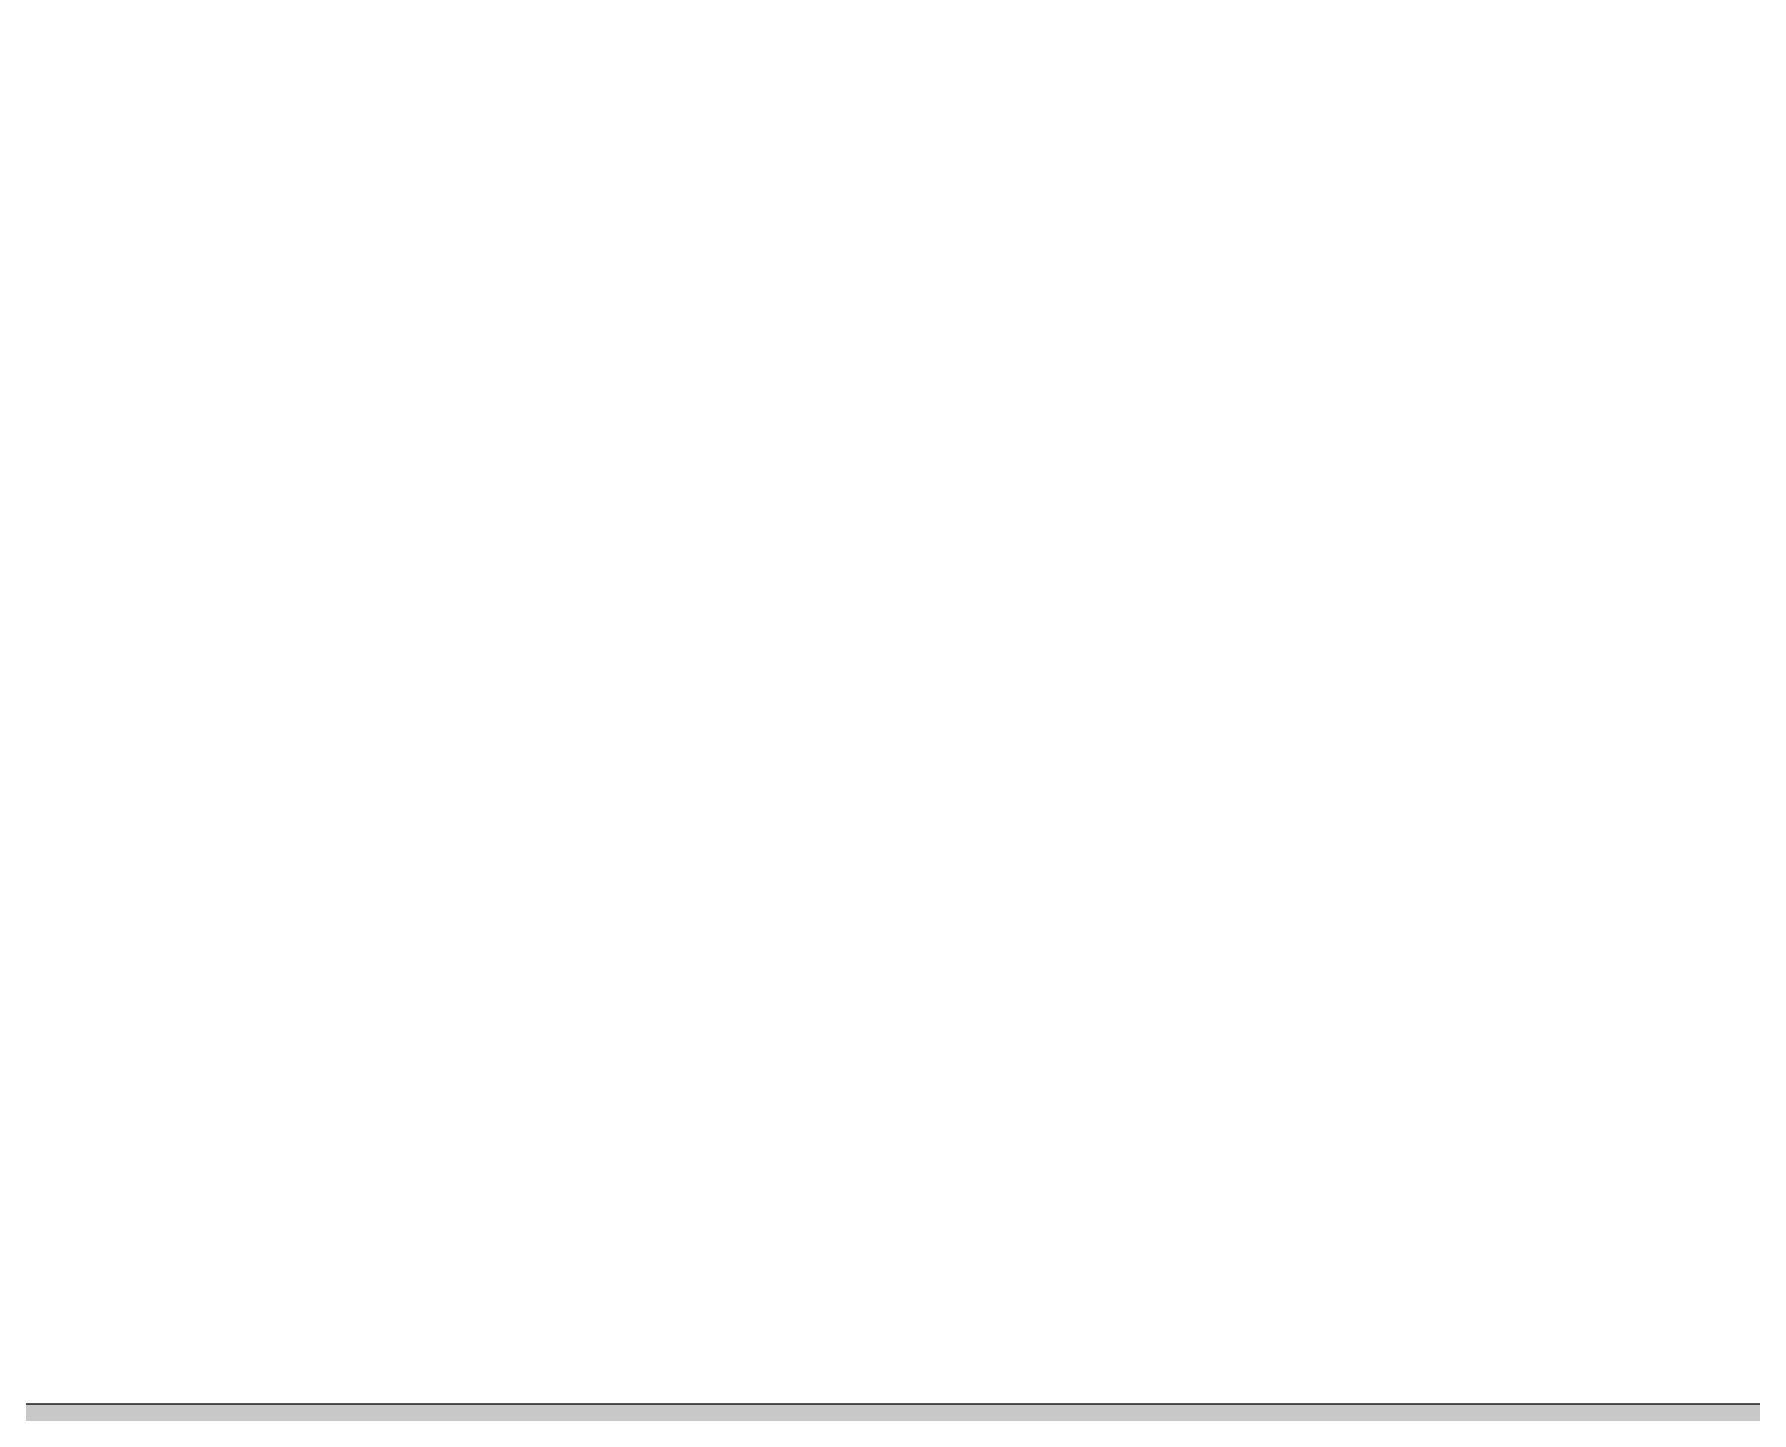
# Model space of a CAD drawing. Header units: millimetres. Extents: x 148 to 268, y 87 to 276.
# Drawn here: x 170.72 to 178.34, y 110.61 to 116.72 of the extents above; entities that cross this region are included whole.
import ezdxf

# ---------------------------------------------------------------- set-up
doc = ezdxf.new("R2010")
doc.units = ezdxf.units.MM
doc.layers.add('GREEN', color=96, linetype='Continuous')

msp = doc.modelspace()

# ---------------------------------------------------------------- hatches: boundary and pattern name
at = {"layer": 'GREEN'}
h = msp.add_hatch(color=256, dxfattribs=at)
edge = h.paths.add_edge_path(flags=16)
edge.add_line((152.2934, 116.6436), (152.2934, 146.4203))
edge.add_arc((158.2934, 146.4203), 6, 90, 180, ccw=False)
edge.add_line((158.2934, 152.4203), (258.2934, 152.4203))
edge.add_arc((258.2934, 146.4203), 6, 0, 90, ccw=False)
edge.add_line((264.2934, 146.4203), (264.2934, 116.6436))
edge.add_arc((258.2934, 116.6436), 6, -90, 0, ccw=False)
edge.add_line((258.2934, 110.6436), (158.2934, 110.6436))
edge.add_arc((158.2934, 116.6436), 6, 180, 270, ccw=False)
edge = h.paths.add_edge_path()
edge.add_line((150.2934, 116.6436), (150.2934, 146.4203))
edge.add_arc((158.2934, 146.4203), 8, 90, 180, ccw=False)
edge.add_line((158.2934, 154.4203), (258.2934, 154.4203))
edge.add_arc((258.2934, 146.4203), 8, 0, 90, ccw=False)
edge.add_line((266.2934, 146.4203), (266.2934, 116.6436))
edge.add_arc((258.2934, 116.6436), 8, -90, 0, ccw=False)
edge.add_line((258.2934, 108.6436), (158.2934, 108.6436))
edge.add_arc((158.2934, 116.6436), 8, 180, 270, ccw=False)

# ---------------------------------------------------------------- linework, layer by layer
msp.add_lwpolyline([(152.2934, 116.6436), (152.2934, 146.4203, -0.414214), (158.2934, 152.4203), (258.2934, 152.4203, -0.414214), (264.2934, 146.4203), (264.2934, 116.6436, -0.414214), (258.2934, 110.6436), (158.2934, 110.6436, -0.414214)], format="xyb", close=True, dxfattribs=at)

doc.saveas('drawing.dxf')
